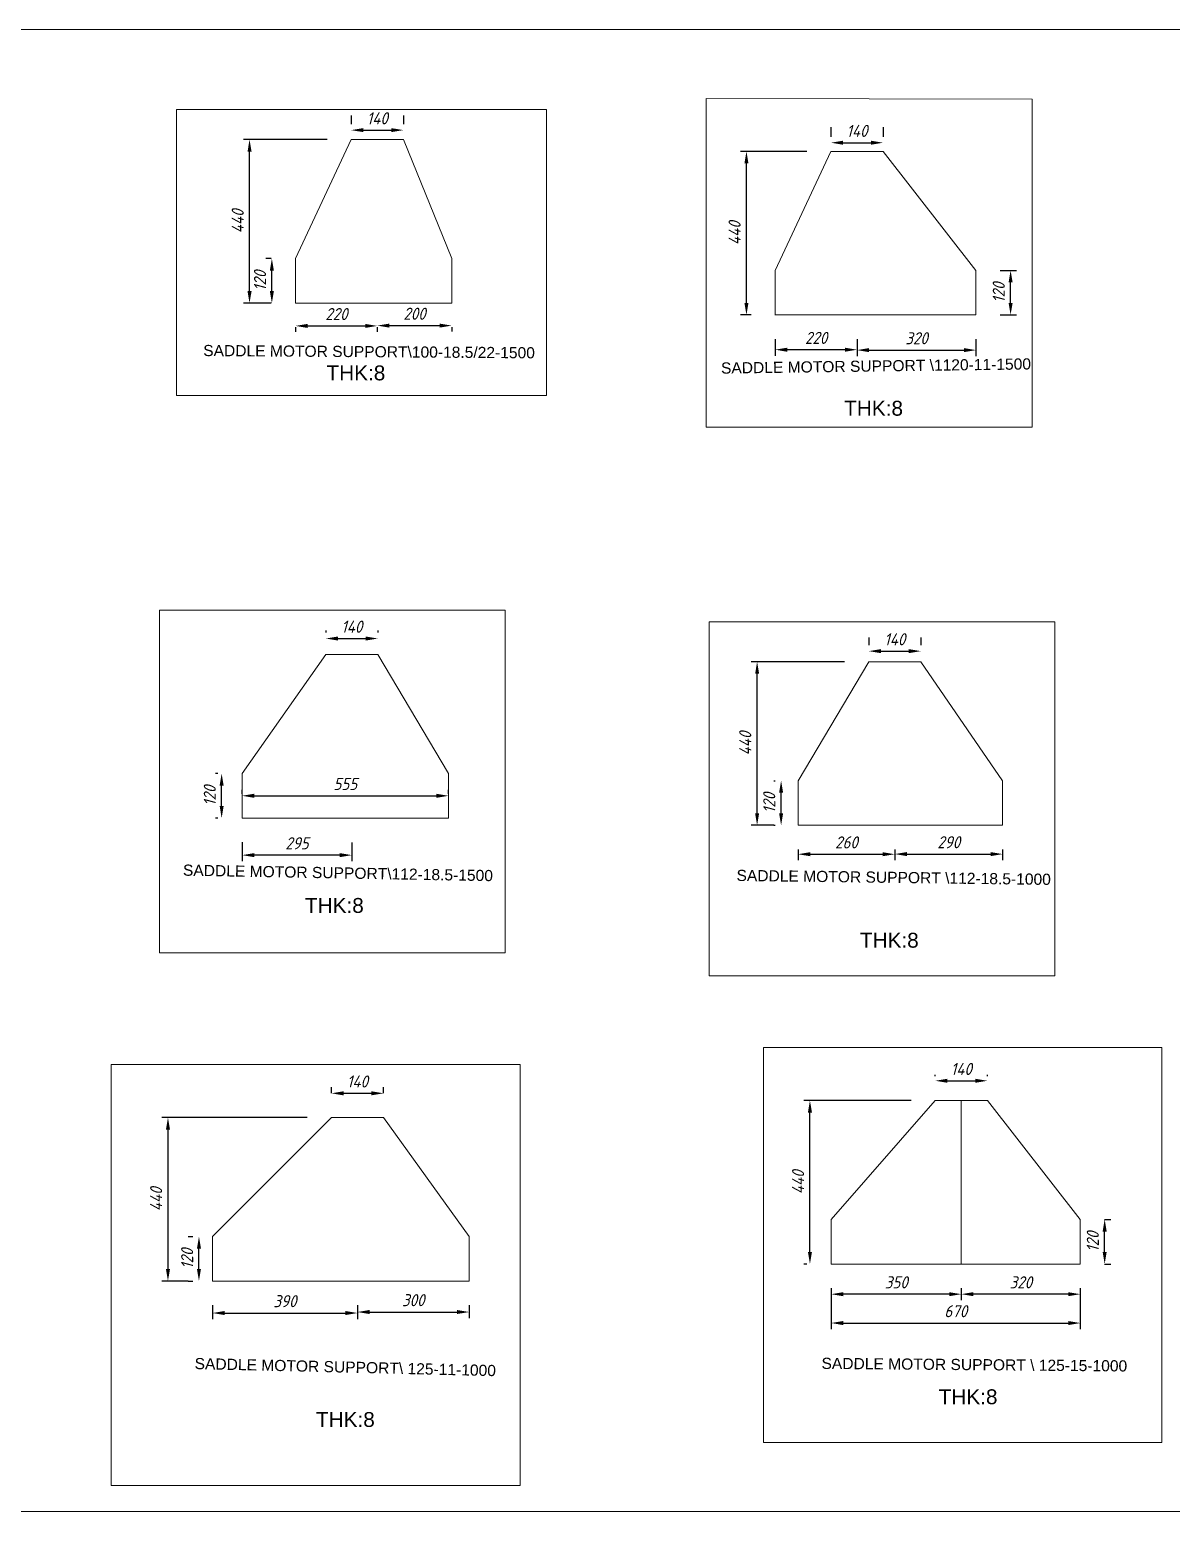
# Model space of a CAD drawing. Header units: millimetres. Extents: x -190679 to -115036, y 116840 to 137731.
# Drawn here: x -141241 to -138171, y 133157 to 137143 of the extents above; entities that cross this region are included whole.
import ezdxf

# ---------------------------------------------------------------- set-up
doc = ezdxf.new("R2010")
doc.units = ezdxf.units.MM
doc.styles.add('GENISO', font='geniso.shx', dxfattribs={"oblique": 15})
doc.styles.get("Standard").update_dxf_attribs({"font": 'arial.ttf'})
doc.dimstyles.new('Scale', dxfattribs={"dimscale": 13, "dimtxt": 2.5, "dimasz": 2.5, "dimexe": 1.25, "dimexo": 5, "dimgap": 1.2, "dimtad": 1, "dimdec": 0, "dimtxsty": 'GENISO', "dimcen": 2.5, "dimclrd": 1, "dimclre": 1, "dimclrt": 7, "dimadec": 0, "dimazin": 0, "dimtfac": 1, "dimtdec": 0, "dimtmove": 0, "dimatfit": 3, "dimfxl": 1, "dimlwd": -1, "dimlwe": -1, "dimarcsym": 0})

# ---------------------------------------------------------------- blocks, each defined once
blk = doc.blocks.new('*D7')
at = {"color": 1, "transparency": 16777216}
for p, q in [((-140526.4, 136341.9), (-140526.4, 136329.4)), ((-140493.9, 136345.6), (-140338.9, 136345.6)), ((-140306.4, 136341.9), (-140306.4, 136329.4))]:
    blk.add_line(p, q, dxfattribs=at)
at = {"color": 1, "linetype": 'ByBlock', "transparency": 16777216}
for points in [[(-140493.9, 136351), (-140493.9, 136340.2), (-140526.4, 136345.6)], [(-140338.9, 136351), (-140338.9, 136340.2), (-140306.4, 136345.6)]]:
    blk.add_solid(points, dxfattribs=at)
at = {"layer": 'Defpoints', "color": 0, "linetype": 'ByBlock', "transparency": 16777216}
for p in [(-140526.4, 136406.9), (-140306.4, 136406.9), (-140306.4, 136345.6)]:
    blk.add_point(p, dxfattribs=at)
at = {"color": 7, "linetype": 'ByBlock', "lineweight": 0, "transparency": 16777216, "insert": (-140416.4, 136377.5), "char_height": 32.5, "attachment_point": 5, "style": 'GENISO'}
blk.add_mtext('220', dxfattribs=at)
blk = doc.blocks.new('*D8')
at = {"color": 1, "transparency": 16777216}
for p, q in [((-140306.4, 136341.9), (-140306.4, 136330.3)), ((-140273.9, 136346.5), (-140138.9, 136346.5)), ((-140106.4, 136341.9), (-140106.4, 136330.3))]:
    blk.add_line(p, q, dxfattribs=at)
at = {"color": 1, "linetype": 'ByBlock', "transparency": 16777216}
for points in [[(-140273.9, 136351.9), (-140273.9, 136341.1), (-140306.4, 136346.5)], [(-140138.9, 136351.9), (-140138.9, 136341.1), (-140106.4, 136346.5)]]:
    blk.add_solid(points, dxfattribs=at)
at = {"layer": 'Defpoints', "color": 0, "linetype": 'ByBlock', "transparency": 16777216}
for p in [(-140306.4, 136406.9), (-140106.4, 136406.9), (-140106.4, 136346.5)]:
    blk.add_point(p, dxfattribs=at)
at = {"color": 7, "linetype": 'ByBlock', "lineweight": 0, "transparency": 16777216, "insert": (-140206.4, 136378.4), "char_height": 32.5, "attachment_point": 5, "style": 'GENISO'}
blk.add_mtext('200', dxfattribs=at)
blk = doc.blocks.new('*D9')
at = {"color": 1, "transparency": 16777216}
for p, q in [((-140591.4, 136526.9), (-140606.2, 136526.9)), ((-140590, 136439.4), (-140590, 136494.4)), ((-140591.4, 136406.9), (-140606.2, 136406.9))]:
    blk.add_line(p, q, dxfattribs=at)
at = {"color": 1, "linetype": 'ByBlock', "transparency": 16777216}
for points in [[(-140595.4, 136494.4), (-140584.5, 136494.4), (-140590, 136526.9)], [(-140595.4, 136439.4), (-140584.5, 136439.4), (-140590, 136406.9)]]:
    blk.add_solid(points, dxfattribs=at)
at = {"layer": 'Defpoints', "color": 0, "linetype": 'ByBlock', "transparency": 16777216}
for p in [(-140590, 136526.9), (-140526.4, 136526.9), (-140526.4, 136406.9)]:
    blk.add_point(p, dxfattribs=at)
at = {"color": 7, "linetype": 'ByBlock', "lineweight": 0, "transparency": 16777216, "insert": (-140621.8, 136466.9), "char_height": 32.5, "attachment_point": 5, "rotation": 90, "style": 'GENISO'}
blk.add_mtext('120', dxfattribs=at)
blk = doc.blocks.new('*D10')
at = {"color": 1, "transparency": 16777216}
for p, q in [((-140441.4, 136846.9), (-140666.2, 136846.9)), ((-140650, 136439.4), (-140650, 136814.4)), ((-140592.1, 136406.9), (-140666.2, 136406.9))]:
    blk.add_line(p, q, dxfattribs=at)
at = {"color": 1, "linetype": 'ByBlock', "transparency": 16777216}
for points in [[(-140655.4, 136814.4), (-140644.5, 136814.4), (-140650, 136846.9)], [(-140655.4, 136439.4), (-140644.5, 136439.4), (-140650, 136406.9)]]:
    blk.add_solid(points, dxfattribs=at)
at = {"layer": 'Defpoints', "color": 0, "linetype": 'ByBlock', "transparency": 16777216}
for p in [(-140650, 136846.9), (-140376.4, 136846.9), (-140527.1, 136406.9)]:
    blk.add_point(p, dxfattribs=at)
at = {"color": 7, "linetype": 'ByBlock', "lineweight": 0, "transparency": 16777216, "insert": (-140681.8, 136626.9), "char_height": 32.5, "attachment_point": 5, "rotation": 90, "style": 'GENISO'}
blk.add_mtext('440', dxfattribs=at)
blk = doc.blocks.new('*D11')
at = {"color": 1, "transparency": 16777216}
for p, q in [((-140376.4, 136911.9), (-140376.4, 136888.5)), ((-140236.4, 136911.9), (-140236.4, 136888.5)), ((-140343.9, 136872.3), (-140268.9, 136872.3))]:
    blk.add_line(p, q, dxfattribs=at)
at = {"color": 1, "linetype": 'ByBlock', "transparency": 16777216}
for points in [[(-140343.9, 136877.7), (-140343.9, 136866.9), (-140376.4, 136872.3)], [(-140268.9, 136877.7), (-140268.9, 136866.9), (-140236.4, 136872.3)]]:
    blk.add_solid(points, dxfattribs=at)
at = {"layer": 'Defpoints', "color": 0, "linetype": 'ByBlock', "transparency": 16777216}
for p in [(-140376.4, 136846.9), (-140236.4, 136872.3), (-140236.4, 136846.9)]:
    blk.add_point(p, dxfattribs=at)
at = {"color": 7, "linetype": 'ByBlock', "lineweight": 0, "transparency": 16777216, "insert": (-140306.4, 136904.1), "char_height": 32.5, "attachment_point": 5, "style": 'GENISO'}
blk.add_mtext('140', dxfattribs=at)
blk = doc.blocks.new('*D12')
at = {"color": 1, "transparency": 16777216}
for p, q in [((-139236.4, 136310.1), (-139236.4, 136265.3)), ((-139016.4, 136310.1), (-139016.4, 136265.3)), ((-139048.9, 136281.6), (-139203.9, 136281.6))]:
    blk.add_line(p, q, dxfattribs=at)
at = {"color": 1, "linetype": 'ByBlock', "transparency": 16777216}
for points in [[(-139203.9, 136287), (-139203.9, 136276.1), (-139236.4, 136281.6)], [(-139048.9, 136287), (-139048.9, 136276.1), (-139016.4, 136281.6)]]:
    blk.add_solid(points, dxfattribs=at)
at = {"layer": 'Defpoints', "color": 0, "linetype": 'ByBlock', "transparency": 16777216}
for p in [(-139236.4, 136375.1), (-139016.4, 136375.1), (-139236.4, 136281.6)]:
    blk.add_point(p, dxfattribs=at)
at = {"color": 7, "linetype": 'ByBlock', "lineweight": 0, "transparency": 16777216, "insert": (-139126.4, 136313.4), "char_height": 32.5, "attachment_point": 5, "style": 'GENISO'}
blk.add_mtext('220', dxfattribs=at)
blk = doc.blocks.new('*D13')
at = {"color": 1, "transparency": 16777216}
for p, q in [((-139016.4, 136309.5), (-139016.4, 136264.3)), ((-138696.4, 136310.1), (-138696.4, 136264.3)), ((-138983.9, 136280.5), (-138728.9, 136280.5))]:
    blk.add_line(p, q, dxfattribs=at)
at = {"color": 1, "linetype": 'ByBlock', "transparency": 16777216}
for points in [[(-138983.9, 136285.9), (-138983.9, 136275.1), (-139016.4, 136280.5)], [(-138728.9, 136285.9), (-138728.9, 136275.1), (-138696.4, 136280.5)]]:
    blk.add_solid(points, dxfattribs=at)
at = {"layer": 'Defpoints', "color": 0, "linetype": 'ByBlock', "transparency": 16777216}
for p in [(-139016.4, 136374.5), (-138696.4, 136375.1), (-138696.4, 136280.5)]:
    blk.add_point(p, dxfattribs=at)
at = {"color": 7, "linetype": 'ByBlock', "lineweight": 0, "transparency": 16777216, "insert": (-138856.4, 136312.4), "char_height": 32.5, "attachment_point": 5, "style": 'GENISO'}
blk.add_mtext('320', dxfattribs=at)
blk = doc.blocks.new('*D14')
at = {"color": 1, "transparency": 16777216}
for p, q in [((-138631.4, 136495.1), (-138587.1, 136495.1)), ((-138603.4, 136407.6), (-138603.4, 136462.6)), ((-138631.4, 136375.1), (-138587.1, 136375.1))]:
    blk.add_line(p, q, dxfattribs=at)
at = {"color": 1, "linetype": 'ByBlock', "transparency": 16777216}
for points in [[(-138608.8, 136462.6), (-138597.9, 136462.6), (-138603.4, 136495.1)], [(-138608.8, 136407.6), (-138597.9, 136407.6), (-138603.4, 136375.1)]]:
    blk.add_solid(points, dxfattribs=at)
at = {"layer": 'Defpoints', "color": 0, "linetype": 'ByBlock', "transparency": 16777216}
for p in [(-138696.4, 136495.1), (-138603.4, 136495.1), (-138696.4, 136375.1)]:
    blk.add_point(p, dxfattribs=at)
at = {"color": 7, "linetype": 'ByBlock', "lineweight": 0, "transparency": 16777216, "insert": (-138635.2, 136435.1), "char_height": 32.5, "attachment_point": 5, "rotation": 90, "style": 'GENISO'}
blk.add_mtext('120', dxfattribs=at)
blk = doc.blocks.new('*D15')
at = {"color": 1, "transparency": 16777216}
for p, q in [((-139174.8, 134937.2), (-139174.8, 134908.2)), ((-138914.8, 134937.2), (-138914.8, 134908.2)), ((-139142.3, 134924.4), (-138947.3, 134924.4))]:
    blk.add_line(p, q, dxfattribs=at)
at = {"color": 1, "linetype": 'ByBlock', "transparency": 16777216}
for points in [[(-139142.3, 134929.8), (-139142.3, 134919), (-139174.8, 134924.4)], [(-138947.3, 134929.8), (-138947.3, 134919), (-138914.8, 134924.4)]]:
    blk.add_solid(points, dxfattribs=at)
at = {"layer": 'Defpoints', "color": 0, "linetype": 'ByBlock', "transparency": 16777216}
for p in [(-139174.8, 135002.2), (-138914.8, 135002.2), (-138914.8, 134924.4)]:
    blk.add_point(p, dxfattribs=at)
at = {"color": 7, "linetype": 'ByBlock', "lineweight": 0, "transparency": 16777216, "insert": (-139044.8, 134956.3), "char_height": 32.5, "attachment_point": 5, "style": 'GENISO'}
blk.add_mtext('260', dxfattribs=at)
blk = doc.blocks.new('*D16')
at = {"color": 1, "transparency": 16777216}
for p, q in [((-138914.8, 134936.5), (-138914.8, 134908.5)), ((-138624.8, 134937.2), (-138624.8, 134908.5)), ((-138882.3, 134924.7), (-138657.3, 134924.7))]:
    blk.add_line(p, q, dxfattribs=at)
at = {"color": 1, "linetype": 'ByBlock', "transparency": 16777216}
for points in [[(-138882.3, 134930.1), (-138882.3, 134919.3), (-138914.8, 134924.7)], [(-138657.3, 134930.1), (-138657.3, 134919.3), (-138624.8, 134924.7)]]:
    blk.add_solid(points, dxfattribs=at)
at = {"layer": 'Defpoints', "color": 0, "linetype": 'ByBlock', "transparency": 16777216}
for p in [(-138914.8, 135001.5), (-138624.8, 135002.2), (-138624.8, 134924.7)]:
    blk.add_point(p, dxfattribs=at)
at = {"color": 7, "linetype": 'ByBlock', "lineweight": 0, "transparency": 16777216, "insert": (-138769.8, 134956.6), "char_height": 32.5, "attachment_point": 5, "style": 'GENISO'}
blk.add_mtext('290', dxfattribs=at)
blk = doc.blocks.new('*D17')
at = {"color": 1, "transparency": 16777216}
for p, q in [((-139239.8, 135122.2), (-139236.8, 135122.2)), ((-139220.5, 135034.7), (-139220.5, 135089.7)), ((-139239.8, 135002.2), (-139236.8, 135002.2))]:
    blk.add_line(p, q, dxfattribs=at)
at = {"color": 1, "linetype": 'ByBlock', "transparency": 16777216}
for points in [[(-139225.9, 135089.7), (-139215.1, 135089.7), (-139220.5, 135122.2)], [(-139225.9, 135034.7), (-139215.1, 135034.7), (-139220.5, 135002.2)]]:
    blk.add_solid(points, dxfattribs=at)
at = {"layer": 'Defpoints', "color": 0, "linetype": 'ByBlock', "transparency": 16777216}
for p in [(-139220.5, 135122.2), (-139174.8, 135122.2), (-139174.8, 135002.2)]:
    blk.add_point(p, dxfattribs=at)
at = {"color": 7, "linetype": 'ByBlock', "lineweight": 0, "transparency": 16777216, "insert": (-139252.4, 135062.2), "char_height": 32.5, "attachment_point": 5, "rotation": 90, "style": 'GENISO'}
blk.add_mtext('120', dxfattribs=at)
blk = doc.blocks.new('*D18')
at = {"color": 1, "transparency": 16777216}
for p, q in [((-138984.8, 135507.2), (-138984.8, 135487)), ((-138844.8, 135507.2), (-138844.8, 135487)), ((-138952.3, 135470.7), (-138877.3, 135470.7))]:
    blk.add_line(p, q, dxfattribs=at)
at = {"color": 1, "linetype": 'ByBlock', "transparency": 16777216}
for points in [[(-138952.3, 135476.1), (-138952.3, 135465.3), (-138984.8, 135470.7)], [(-138877.3, 135476.1), (-138877.3, 135465.3), (-138844.8, 135470.7)]]:
    blk.add_solid(points, dxfattribs=at)
at = {"layer": 'Defpoints', "color": 0, "linetype": 'ByBlock', "transparency": 16777216}
for p in [(-138844.8, 135470.7), (-138984.8, 135442.2), (-138844.8, 135442.2)]:
    blk.add_point(p, dxfattribs=at)
at = {"color": 7, "linetype": 'ByBlock', "lineweight": 0, "transparency": 16777216, "insert": (-138914.8, 135502.6), "char_height": 32.5, "attachment_point": 5, "style": 'GENISO'}
blk.add_mtext('140', dxfattribs=at)
blk = doc.blocks.new('*D19')
at = {"color": 1, "transparency": 16777216}
for p, q in [((-140445, 135526.6), (-140445, 135520.9)), ((-140412.5, 135504.6), (-140337.5, 135504.6)), ((-140305, 135526.6), (-140305, 135520.9))]:
    blk.add_line(p, q, dxfattribs=at)
at = {"color": 1, "linetype": 'ByBlock', "transparency": 16777216}
for points in [[(-140412.5, 135510), (-140412.5, 135499.2), (-140445, 135504.6)], [(-140337.5, 135510), (-140337.5, 135499.2), (-140305, 135504.6)]]:
    blk.add_solid(points, dxfattribs=at)
at = {"layer": 'Defpoints', "color": 0, "linetype": 'ByBlock', "transparency": 16777216}
for p in [(-140305, 135504.6), (-140445, 135461.6), (-140305, 135461.6)]:
    blk.add_point(p, dxfattribs=at)
at = {"color": 7, "linetype": 'ByBlock', "lineweight": 0, "transparency": 16777216, "insert": (-140375, 135536.5), "char_height": 32.5, "attachment_point": 5, "style": 'GENISO'}
blk.add_mtext('140', dxfattribs=at)
blk = doc.blocks.new('*D20')
at = {"color": 1, "transparency": 16777216}
for p, q in [((-140670, 135086.6), (-140670, 135097.8)), ((-140115, 135086.6), (-140115, 135097.8)), ((-140637.5, 135081.6), (-140147.5, 135081.6))]:
    blk.add_line(p, q, dxfattribs=at)
at = {"color": 1, "linetype": 'ByBlock', "transparency": 16777216}
for points in [[(-140637.5, 135087), (-140637.5, 135076.1), (-140670, 135081.6)], [(-140147.5, 135087), (-140147.5, 135076.1), (-140115, 135081.6)]]:
    blk.add_solid(points, dxfattribs=at)
at = {"layer": 'Defpoints', "color": 0, "linetype": 'ByBlock', "transparency": 16777216}
for p in [(-140115, 135081.6), (-140670, 135021.6), (-140115, 135021.6)]:
    blk.add_point(p, dxfattribs=at)
at = {"color": 7, "linetype": 'ByBlock', "lineweight": 0, "transparency": 16777216, "insert": (-140392.5, 135113.4), "char_height": 32.5, "attachment_point": 5, "style": 'GENISO'}
blk.add_mtext('555', dxfattribs=at)
blk = doc.blocks.new('*D21')
at = {"color": 1, "transparency": 16777216}
for p, q in [((-140670, 134956.6), (-140670, 134905.7)), ((-140375, 134955.9), (-140375, 134905.7)), ((-140407.5, 134921.9), (-140637.5, 134921.9))]:
    blk.add_line(p, q, dxfattribs=at)
at = {"color": 1, "linetype": 'ByBlock', "transparency": 16777216}
for points in [[(-140637.5, 134927.3), (-140637.5, 134916.5), (-140670, 134921.9)], [(-140407.5, 134927.3), (-140407.5, 134916.5), (-140375, 134921.9)]]:
    blk.add_solid(points, dxfattribs=at)
at = {"layer": 'Defpoints', "color": 0, "linetype": 'ByBlock', "transparency": 16777216}
for p in [(-140670, 135021.6), (-140375, 135020.9), (-140670, 134921.9)]:
    blk.add_point(p, dxfattribs=at)
at = {"color": 7, "linetype": 'ByBlock', "lineweight": 0, "transparency": 16777216, "insert": (-140522.5, 134953.8), "char_height": 32.5, "attachment_point": 5, "style": 'GENISO'}
blk.add_mtext('295', dxfattribs=at)
blk = doc.blocks.new('*D22')
at = {"color": 1, "transparency": 16777216}
for p, q in [((-140735, 135141.6), (-140741.3, 135141.6)), ((-140725, 135054.1), (-140725, 135109.1)), ((-140735, 135021.6), (-140741.3, 135021.6))]:
    blk.add_line(p, q, dxfattribs=at)
at = {"color": 1, "linetype": 'ByBlock', "transparency": 16777216}
for points in [[(-140730.4, 135109.1), (-140719.6, 135109.1), (-140725, 135141.6)], [(-140730.4, 135054.1), (-140719.6, 135054.1), (-140725, 135021.6)]]:
    blk.add_solid(points, dxfattribs=at)
at = {"layer": 'Defpoints', "color": 0, "linetype": 'ByBlock', "transparency": 16777216}
for p in [(-140725, 135141.6), (-140670, 135141.6), (-140670, 135021.6)]:
    blk.add_point(p, dxfattribs=at)
at = {"color": 7, "linetype": 'ByBlock', "lineweight": 0, "transparency": 16777216, "insert": (-140756.9, 135081.6), "char_height": 32.5, "attachment_point": 5, "rotation": 90, "style": 'GENISO'}
blk.add_mtext('120', dxfattribs=at)
blk = doc.blocks.new('*D27')
at = {"color": 1, "transparency": 16777216}
for p, q in [((-140749.8, 133711.2), (-140749.8, 133673.9)), ((-140359.8, 133711.2), (-140359.8, 133673.9)), ((-140717.3, 133690.1), (-140392.3, 133690.1))]:
    blk.add_line(p, q, dxfattribs=at)
at = {"color": 1, "linetype": 'ByBlock', "transparency": 16777216}
for points in [[(-140717.3, 133695.5), (-140717.3, 133684.7), (-140749.8, 133690.1)], [(-140392.3, 133695.5), (-140392.3, 133684.7), (-140359.8, 133690.1)]]:
    blk.add_solid(points, dxfattribs=at)
at = {"layer": 'Defpoints', "color": 0, "linetype": 'ByBlock', "transparency": 16777216}
for p in [(-140749.8, 133776.2), (-140359.8, 133776.2), (-140359.8, 133690.1)]:
    blk.add_point(p, dxfattribs=at)
at = {"color": 7, "linetype": 'ByBlock', "lineweight": 0, "transparency": 16777216, "insert": (-140554.8, 133722), "char_height": 32.5, "attachment_point": 5, "style": 'GENISO'}
blk.add_mtext('390', dxfattribs=at)
blk = doc.blocks.new('*D28')
at = {"color": 1, "transparency": 16777216}
for p, q in [((-140359.8, 133710.5), (-140359.8, 133676.6)), ((-140059.8, 133711.2), (-140059.8, 133676.6)), ((-140327.3, 133692.8), (-140092.3, 133692.8))]:
    blk.add_line(p, q, dxfattribs=at)
at = {"color": 1, "linetype": 'ByBlock', "transparency": 16777216}
for points in [[(-140327.3, 133698.3), (-140327.3, 133687.4), (-140359.8, 133692.8)], [(-140092.3, 133698.3), (-140092.3, 133687.4), (-140059.8, 133692.8)]]:
    blk.add_solid(points, dxfattribs=at)
at = {"layer": 'Defpoints', "color": 0, "linetype": 'ByBlock', "transparency": 16777216}
for p in [(-140359.8, 133775.5), (-140059.8, 133776.2), (-140059.8, 133692.8)]:
    blk.add_point(p, dxfattribs=at)
at = {"color": 7, "linetype": 'ByBlock', "lineweight": 0, "transparency": 16777216, "insert": (-140209.8, 133724.7), "char_height": 32.5, "attachment_point": 5, "style": 'GENISO'}
blk.add_mtext('300', dxfattribs=at)
blk = doc.blocks.new('*D29')
at = {"color": 1, "transparency": 16777216}
for p, q in [((-140814.8, 133896.2), (-140802.2, 133896.2)), ((-140786, 133808.7), (-140786, 133863.7)), ((-140814.8, 133776.2), (-140802.2, 133776.2))]:
    blk.add_line(p, q, dxfattribs=at)
at = {"color": 1, "linetype": 'ByBlock', "transparency": 16777216}
for points in [[(-140791.4, 133863.7), (-140780.6, 133863.7), (-140786, 133896.2)], [(-140791.4, 133808.7), (-140780.6, 133808.7), (-140786, 133776.2)]]:
    blk.add_solid(points, dxfattribs=at)
at = {"layer": 'Defpoints', "color": 0, "linetype": 'ByBlock', "transparency": 16777216}
for p in [(-140786, 133896.2), (-140749.8, 133896.2), (-140749.8, 133776.2)]:
    blk.add_point(p, dxfattribs=at)
at = {"color": 7, "linetype": 'ByBlock', "lineweight": 0, "transparency": 16777216, "insert": (-140817.8, 133836.2), "char_height": 32.5, "attachment_point": 5, "rotation": 90, "style": 'GENISO'}
blk.add_mtext('120', dxfattribs=at)
blk = doc.blocks.new('*D30')
at = {"color": 1, "transparency": 16777216}
for p, q in [((-140429.8, 134281.2), (-140429.8, 134297.4)), ((-140289.8, 134281.2), (-140289.8, 134297.4)), ((-140397.3, 134281.2), (-140322.3, 134281.2))]:
    blk.add_line(p, q, dxfattribs=at)
at = {"color": 1, "linetype": 'ByBlock', "transparency": 16777216}
for points in [[(-140397.3, 134286.6), (-140397.3, 134275.7), (-140429.8, 134281.2)], [(-140322.3, 134286.6), (-140322.3, 134275.7), (-140289.8, 134281.2)]]:
    blk.add_solid(points, dxfattribs=at)
at = {"layer": 'Defpoints', "color": 0, "linetype": 'ByBlock', "transparency": 16777216}
for p in [(-140289.8, 134281.2), (-140429.8, 134216.2), (-140289.8, 134216.2)]:
    blk.add_point(p, dxfattribs=at)
at = {"color": 7, "linetype": 'ByBlock', "lineweight": 0, "transparency": 16777216, "insert": (-140359.8, 134313), "char_height": 32.5, "attachment_point": 5, "style": 'GENISO'}
blk.add_mtext('140', dxfattribs=at)
blk = doc.blocks.new('*D67')
at = {"color": 1, "transparency": 16777216}
for p, q in [((-139086.4, 136880.1), (-139086.4, 136854.7)), ((-138946.4, 136880.1), (-138946.4, 136854.7)), ((-139053.9, 136838.4), (-138978.9, 136838.4))]:
    blk.add_line(p, q, dxfattribs=at)
at = {"color": 1, "linetype": 'ByBlock', "transparency": 16777216}
for points in [[(-139053.9, 136843.8), (-139053.9, 136833), (-139086.4, 136838.4)], [(-138978.9, 136843.8), (-138978.9, 136833), (-138946.4, 136838.4)]]:
    blk.add_solid(points, dxfattribs=at)
at = {"layer": 'Defpoints', "color": 0, "linetype": 'ByBlock', "transparency": 16777216}
for p in [(-139086.4, 136815.1), (-138946.4, 136838.4), (-138946.4, 136815.1)]:
    blk.add_point(p, dxfattribs=at)
at = {"color": 7, "linetype": 'ByBlock', "lineweight": 0, "transparency": 16777216, "insert": (-139016.4, 136870.3), "char_height": 32.5, "attachment_point": 5, "style": 'GENISO'}
blk.add_mtext('140', dxfattribs=at)
blk = doc.blocks.new('*D70')
at = {"color": 1, "transparency": 16777216}
for p, q in [((-139151.4, 136815.1), (-139329.9, 136815.1)), ((-139313.7, 136407.6), (-139313.7, 136782.6)), ((-139301.4, 136375.1), (-139329.9, 136375.1))]:
    blk.add_line(p, q, dxfattribs=at)
at = {"color": 1, "linetype": 'ByBlock', "transparency": 16777216}
for points in [[(-139319.1, 136782.6), (-139308.3, 136782.6), (-139313.7, 136815.1)], [(-139319.1, 136407.6), (-139308.3, 136407.6), (-139313.7, 136375.1)]]:
    blk.add_solid(points, dxfattribs=at)
at = {"layer": 'Defpoints', "color": 0, "linetype": 'ByBlock', "transparency": 16777216}
for p in [(-139313.7, 136815.1), (-139086.4, 136815.1), (-139236.4, 136375.1)]:
    blk.add_point(p, dxfattribs=at)
at = {"color": 7, "linetype": 'ByBlock', "lineweight": 0, "transparency": 16777216, "insert": (-139345.5, 136595.1), "char_height": 32.5, "attachment_point": 5, "rotation": 90, "style": 'GENISO'}
blk.add_mtext('440', dxfattribs=at)
blk = doc.blocks.new('*D73')
at = {"color": 1, "transparency": 16777216}
for p, q in [((-140494.8, 134216.2), (-140885.6, 134216.2)), ((-140869.4, 134183.7), (-140869.4, 133808.7)), ((-140814.8, 133776.2), (-140885.6, 133776.2))]:
    blk.add_line(p, q, dxfattribs=at)
at = {"color": 1, "linetype": 'ByBlock', "transparency": 16777216}
for points in [[(-140874.8, 134183.7), (-140863.9, 134183.7), (-140869.4, 134216.2)], [(-140874.8, 133808.7), (-140863.9, 133808.7), (-140869.4, 133776.2)]]:
    blk.add_solid(points, dxfattribs=at)
at = {"layer": 'Defpoints', "color": 0, "linetype": 'ByBlock', "transparency": 16777216}
for p in [(-140429.8, 134216.2), (-140869.4, 133776.2), (-140749.8, 133776.2)]:
    blk.add_point(p, dxfattribs=at)
at = {"color": 7, "linetype": 'ByBlock', "lineweight": 0, "transparency": 16777216, "insert": (-140901.2, 133996.2), "char_height": 32.5, "attachment_point": 5, "rotation": 90, "style": 'GENISO'}
blk.add_mtext('440', dxfattribs=at)
blk = doc.blocks.new('*D75')
at = {"color": 1, "transparency": 16777216}
for p, q in [((-139049.8, 135442.2), (-139301.3, 135442.2)), ((-139285, 135034.7), (-139285, 135409.7)), ((-139239.8, 135002.2), (-139301.3, 135002.2))]:
    blk.add_line(p, q, dxfattribs=at)
at = {"color": 1, "linetype": 'ByBlock', "transparency": 16777216}
for points in [[(-139290.4, 135409.7), (-139279.6, 135409.7), (-139285, 135442.2)], [(-139290.4, 135034.7), (-139279.6, 135034.7), (-139285, 135002.2)]]:
    blk.add_solid(points, dxfattribs=at)
at = {"layer": 'Defpoints', "color": 0, "linetype": 'ByBlock', "transparency": 16777216}
for p in [(-139285, 135442.2), (-138984.8, 135442.2), (-139174.8, 135002.2)]:
    blk.add_point(p, dxfattribs=at)
at = {"color": 7, "linetype": 'ByBlock', "lineweight": 0, "transparency": 16777216, "insert": (-139316.9, 135222.2), "char_height": 32.5, "attachment_point": 5, "rotation": 90, "style": 'GENISO'}
blk.add_mtext('440', dxfattribs=at)
blk = doc.blocks.new('*D76')
at = {"color": 1, "transparency": 16777216}
for p, q in [((-138805.9, 134326.9), (-138805.9, 134331.1)), ((-138773.4, 134314.9), (-138698.4, 134314.9)), ((-138665.9, 134326.9), (-138665.9, 134331.1))]:
    blk.add_line(p, q, dxfattribs=at)
at = {"color": 1, "linetype": 'ByBlock', "transparency": 16777216}
for points in [[(-138773.4, 134320.3), (-138773.4, 134309.5), (-138805.9, 134314.9)], [(-138698.4, 134320.3), (-138698.4, 134309.5), (-138665.9, 134314.9)]]:
    blk.add_solid(points, dxfattribs=at)
at = {"layer": 'Defpoints', "color": 0, "linetype": 'ByBlock', "transparency": 16777216}
for p in [(-138665.9, 134314.9), (-138805.9, 134261.9), (-138665.9, 134261.9)]:
    blk.add_point(p, dxfattribs=at)
at = {"color": 7, "linetype": 'ByBlock', "lineweight": 0, "transparency": 16777216, "insert": (-138735.9, 134346.7), "char_height": 32.5, "attachment_point": 5, "style": 'GENISO'}
blk.add_mtext('140', dxfattribs=at)
blk = doc.blocks.new('*D77')
at = {"color": 1, "transparency": 16777216}
for p, q in [((-139085.9, 133756.9), (-139085.9, 133646.9)), ((-138415.9, 133756.9), (-138415.9, 133646.9)), ((-139053.4, 133663.2), (-138448.4, 133663.2))]:
    blk.add_line(p, q, dxfattribs=at)
at = {"color": 1, "linetype": 'ByBlock', "transparency": 16777216}
for points in [[(-139053.4, 133668.6), (-139053.4, 133657.7), (-139085.9, 133663.2)], [(-138448.4, 133668.6), (-138448.4, 133657.7), (-138415.9, 133663.2)]]:
    blk.add_solid(points, dxfattribs=at)
at = {"layer": 'Defpoints', "color": 0, "linetype": 'ByBlock', "transparency": 16777216}
for p in [(-139085.9, 133821.9), (-138415.9, 133821.9), (-138415.9, 133663.2)]:
    blk.add_point(p, dxfattribs=at)
at = {"color": 7, "linetype": 'ByBlock', "lineweight": 0, "transparency": 16777216, "insert": (-138750.9, 133695), "char_height": 32.5, "attachment_point": 5, "style": 'GENISO'}
blk.add_mtext('670', dxfattribs=at)
blk = doc.blocks.new('*D78')
at = {"color": 1, "transparency": 16777216}
for p, q in [((-138350.9, 133941.9), (-138334.2, 133941.9)), ((-138350.4, 133854.4), (-138350.4, 133909.4)), ((-138350.9, 133821.9), (-138334.2, 133821.9))]:
    blk.add_line(p, q, dxfattribs=at)
at = {"color": 1, "linetype": 'ByBlock', "transparency": 16777216}
for points in [[(-138355.8, 133909.4), (-138345, 133909.4), (-138350.4, 133941.9)], [(-138355.8, 133854.4), (-138345, 133854.4), (-138350.4, 133821.9)]]:
    blk.add_solid(points, dxfattribs=at)
at = {"layer": 'Defpoints', "color": 0, "linetype": 'ByBlock', "transparency": 16777216}
for p in [(-138415.9, 133941.9), (-138350.4, 133941.9), (-138415.9, 133821.9)]:
    blk.add_point(p, dxfattribs=at)
at = {"color": 7, "linetype": 'ByBlock', "lineweight": 0, "transparency": 16777216, "insert": (-138382.3, 133881.9), "char_height": 32.5, "attachment_point": 5, "rotation": 90, "style": 'GENISO'}
blk.add_mtext('120', dxfattribs=at)
blk = doc.blocks.new('*D79')
at = {"color": 1, "transparency": 16777216}
for p, q in [((-138870.9, 134261.9), (-139159.2, 134261.9)), ((-139143, 133854.4), (-139143, 134229.4)), ((-139150.9, 133821.9), (-139159.2, 133821.9))]:
    blk.add_line(p, q, dxfattribs=at)
at = {"color": 1, "linetype": 'ByBlock', "transparency": 16777216}
for points in [[(-139148.4, 134229.4), (-139137.5, 134229.4), (-139143, 134261.9)], [(-139148.4, 133854.4), (-139137.5, 133854.4), (-139143, 133821.9)]]:
    blk.add_solid(points, dxfattribs=at)
at = {"layer": 'Defpoints', "color": 0, "linetype": 'ByBlock', "transparency": 16777216}
for p in [(-139143, 134261.9), (-138805.9, 134261.9), (-139085.9, 133821.9)]:
    blk.add_point(p, dxfattribs=at)
at = {"color": 7, "linetype": 'ByBlock', "lineweight": 0, "transparency": 16777216, "insert": (-139174.8, 134041.9), "char_height": 32.5, "attachment_point": 5, "rotation": 90, "style": 'GENISO'}
blk.add_mtext('440', dxfattribs=at)
blk = doc.blocks.new('*D80')
at = {"color": 1, "transparency": 16777216}
for p, q in [((-139085.9, 133756.9), (-139085.9, 133724.6)), ((-138768.4, 133740.8), (-139053.4, 133740.8)), ((-138735.9, 133756.9), (-138735.9, 133724.6))]:
    blk.add_line(p, q, dxfattribs=at)
at = {"color": 1, "linetype": 'ByBlock', "transparency": 16777216}
for points in [[(-139053.4, 133746.2), (-139053.4, 133735.4), (-139085.9, 133740.8)], [(-138768.4, 133746.2), (-138768.4, 133735.4), (-138735.9, 133740.8)]]:
    blk.add_solid(points, dxfattribs=at)
at = {"layer": 'Defpoints', "color": 0, "linetype": 'ByBlock', "transparency": 16777216}
for p in [(-139085.9, 133821.9), (-138735.9, 133821.9), (-139085.9, 133740.8)]:
    blk.add_point(p, dxfattribs=at)
at = {"color": 7, "linetype": 'ByBlock', "lineweight": 0, "transparency": 16777216, "insert": (-138910.9, 133772.7), "char_height": 32.5, "attachment_point": 5, "style": 'GENISO'}
blk.add_mtext('350', dxfattribs=at)
blk = doc.blocks.new('*D81')
at = {"color": 1, "transparency": 16777216}
for p, q in [((-138735.9, 133751.9), (-138735.9, 133724.6)), ((-138448.4, 133740.8), (-138703.4, 133740.8)), ((-138415.9, 133751.9), (-138415.9, 133724.6))]:
    blk.add_line(p, q, dxfattribs=at)
at = {"color": 1, "linetype": 'ByBlock', "transparency": 16777216}
for points in [[(-138703.4, 133746.2), (-138703.4, 133735.4), (-138735.9, 133740.8)], [(-138448.4, 133746.2), (-138448.4, 133735.4), (-138415.9, 133740.8)]]:
    blk.add_solid(points, dxfattribs=at)
at = {"layer": 'Defpoints', "color": 0, "linetype": 'ByBlock', "transparency": 16777216}
for p in [(-138735.9, 133816.9), (-138415.9, 133816.9), (-138735.9, 133740.8)]:
    blk.add_point(p, dxfattribs=at)
at = {"color": 7, "linetype": 'ByBlock', "lineweight": 0, "transparency": 16777216, "insert": (-138575.9, 133772.7), "char_height": 32.5, "attachment_point": 5, "style": 'GENISO'}
blk.add_mtext('320', dxfattribs=at)

msp = doc.modelspace()

# ---------------------------------------------------------------- linework, layer by layer
at = {"color": 0, "linetype": 'ByBlock', "lineweight": 0}
for p, q in [((-140526.4, 136526.9), (-140376.4, 136846.9)), ((-140306.4, 136846.9), (-140376.4, 136846.9)), ((-140306.4, 136846.9), (-140236.4, 136846.9)), ((-140106.4, 136526.9), (-140236.4, 136846.9)), ((-139236.4, 136494.5), (-139086.4, 136815.1)), ((-139016.4, 136815.1), (-139086.4, 136815.1)), ((-139016.4, 136815.1), (-138946.4, 136815.1)), ((-138696.4, 136495.1), (-138946.4, 136815.1)), ((-140526.4, 136406.9), (-140526.4, 136526.9)), ((-140106.4, 136406.9), (-140106.4, 136526.9)), ((-139236.4, 136374.5), (-139236.4, 136494.5)), ((-139236.4, 136494.5), (-139236.4, 136494.5)), ((-138696.4, 136375.1), (-138696.4, 136495.1)), ((-140526.4, 136406.9), (-140106.4, 136406.9)), ((-139236.4, 136375.1), (-138696.4, 136375.1)), ((-140670, 135141.6), (-140445, 135461.6)), ((-140375, 135461.6), (-140445, 135461.6)), ((-140375, 135461.6), (-140305, 135461.6)), ((-140115, 135141.6), (-140305, 135461.6)), ((-139174.8, 135122.2), (-138984.8, 135442.2)), ((-138914.8, 135442.2), (-138984.8, 135442.2)), ((-138914.8, 135442.2), (-138844.8, 135442.2)), ((-138624.8, 135122.2), (-138844.8, 135442.2)), ((-140670, 135021.6), (-140670, 135141.6)), ((-140115, 135021.6), (-140115, 135141.6)), ((-139174.8, 135002.2), (-139174.8, 135122.2)), ((-138624.8, 135002.2), (-138624.8, 135122.2)), ((-140670, 135021.6), (-140115, 135021.6)), ((-139174.8, 135002.2), (-138624.8, 135002.2)), ((-139085.9, 133941.9), (-138805.9, 134261.9)), ((-138805.9, 134261.9), (-138665.9, 134261.9)), ((-138735.9, 134261.9), (-138735.9, 133821.9)), ((-138415.9, 133941.9), (-138665.9, 134261.9)), ((-140749.8, 133896.2), (-140429.8, 134216.2)), ((-140359.8, 134216.2), (-140429.8, 134216.2)), ((-140359.8, 134216.2), (-140289.8, 134216.2)), ((-140059.8, 133896.2), (-140289.8, 134216.2)), ((-139085.9, 133821.9), (-139085.9, 133941.9)), ((-138415.9, 133821.9), (-138415.9, 133941.9)), ((-140749.8, 133776.2), (-140749.8, 133896.2)), ((-140059.8, 133776.2), (-140059.8, 133896.2)), ((-139085.9, 133821.9), (-138415.9, 133821.9)), ((-138735.9, 133821.9), (-138735.9, 133821.9)), ((-140749.8, 133776.2), (-140059.8, 133776.2))]:
    msp.add_line(p, q, dxfattribs=at)
for points in [[(-134052.3, 137142.7), (-145362.4, 137142.7), (-145362.4, 133156.6), (-134052.3, 133156.6)], [(-140846.8, 136928.2), (-139851.4, 136928.2), (-139851.4, 136158.8), (-140846.8, 136158.8)], [(-139421.6, 136957.7), (-138545.5, 136955.5), (-138545.5, 136072.9), (-139421.6, 136072.9)], [(-140892.1, 135580.6), (-139962.5, 135580.6), (-139962.5, 134659.1), (-140892.1, 134659.1)], [(-139414.1, 135549.7), (-138484.5, 135549.7), (-138484.5, 134596.9), (-139414.1, 134596.9)], [(-139414.1, 135549.7), (-138484.5, 135549.7), (-138484.5, 134596.9), (-139414.1, 134596.9)], [(-139268.2, 134404), (-138196.4, 134404), (-138196.4, 133342.2), (-139268.2, 133342.2)], [(-141021.9, 134358.3), (-139922.1, 134358.3), (-139922.1, 133226.5), (-141021.9, 133226.5)]]:
    msp.add_lwpolyline(points, close=True, dxfattribs=at)

# ---------------------------------------------------------------- texts
for s, rotation, p in [('SADDLE MOTOR SUPPORT\\100-18.5/22-1500', 359.6016, (-140774.7, 136264.5)), ('SADDLE MOTOR SUPPORT \\1120-11-1500', 0.7802, (-139382, 136217.2)), ('SADDLE MOTOR SUPPORT\\112-18.5-1500', 358.9761, (-140829.3, 134866.7)), ('SADDLE MOTOR SUPPORT \\112-18.5-1000', 359.2706, (-139340.6, 134852.5)), ('SADDLE MOTOR SUPPORT\\ 125-11-1000', 358.6432, (-140798, 133539.4)), ('SADDLE MOTOR SUPPORT \\ 125-15-1000', 359.5142, (-139112, 133539.8))]:
    msp.add_text(s, height=30, rotation=rotation, dxfattribs=at).set_placement(p)
for p in [(-140443.2, 136199.2), (-139051, 136104.1), (-140501.1, 134766.6), (-139008.7, 134673), (-138796.9, 133444.9), (-140471.5, 133383.7)]:
    msp.add_text('THK:8', height=40, dxfattribs=at).set_placement(p)

# ---------------------------------------------------------------- dimensions: what is measured, and where the dimension line sits
for base, p1, p2, picture, middle in [((-140236.4, 136872.3), (-140376.4, 136846.9), (-140236.4, 136846.9), '*D11', (-140306.4, 136904.1)), ((-138946.4, 136838.4), (-139086.4, 136815.1), (-138946.4, 136815.1), '*D67', (-139016.4, 136870.3)), ((-140306.4, 136345.6), (-140526.4, 136406.9), (-140306.4, 136406.9), '*D7', (-140416.4, 136377.5)), ((-140106.4, 136346.5), (-140306.4, 136406.9), (-140106.4, 136406.9), '*D8', (-140206.4, 136378.4)), ((-139236.4, 136281.6), (-139016.4, 136375.1), (-139236.4, 136375.1), '*D12', (-139126.4, 136313.4)), ((-138696.4, 136280.5), (-139016.4, 136374.5), (-138696.4, 136375.1), '*D13', (-138856.4, 136312.4)), ((-140305, 135504.6), (-140445, 135461.6), (-140305, 135461.6), '*D19', (-140375, 135536.5)), ((-138844.8, 135470.7), (-138984.8, 135442.2), (-138844.8, 135442.2), '*D18', (-138914.8, 135502.6)), ((-140115, 135081.6), (-140670, 135021.6), (-140115, 135021.6), '*D20', (-140392.5, 135113.4)), ((-140670, 134921.9), (-140375, 135020.9), (-140670, 135021.6), '*D21', (-140522.5, 134953.8)), ((-138914.8, 134924.4), (-139174.8, 135002.2), (-138914.8, 135002.2), '*D15', (-139044.8, 134956.3)), ((-138624.8, 134924.7), (-138914.8, 135001.5), (-138624.8, 135002.2), '*D16', (-138769.8, 134956.6)), ((-140289.8, 134281.2), (-140429.8, 134216.2), (-140289.8, 134216.2), '*D30', (-140359.8, 134313)), ((-138665.9, 134314.9), (-138805.9, 134261.9), (-138665.9, 134261.9), '*D76', (-138735.9, 134346.7)), ((-138415.9, 133663.2), (-139085.9, 133821.9), (-138415.9, 133821.9), '*D77', (-138750.9, 133695)), ((-139085.9, 133740.8), (-138735.9, 133821.9), (-139085.9, 133821.9), '*D80', (-138910.9, 133772.7)), ((-138735.9, 133740.8), (-138415.9, 133816.9), (-138735.9, 133816.9), '*D81', (-138575.9, 133772.7)), ((-140359.8, 133690.1), (-140749.8, 133776.2), (-140359.8, 133776.2), '*D27', (-140554.8, 133722)), ((-140059.8, 133692.8), (-140359.8, 133775.5), (-140059.8, 133776.2), '*D28', (-140209.8, 133724.7))]:
    dim = msp.add_linear_dim(base=base, p1=p1, p2=p2, dimstyle='Scale', dxfattribs=at)
    dim.commit()
    dim.dimension.update_dxf_attribs({"geometry": picture, "text_midpoint": middle})
for base, p1, p2, picture, middle in [((-140650, 136846.9), (-140527.1, 136406.9), (-140376.4, 136846.9), '*D10', (-140681.8, 136626.9)), ((-139313.7, 136815.1), (-139236.4, 136375.1), (-139086.4, 136815.1), '*D70', (-139345.5, 136595.1)), ((-140590, 136526.9), (-140526.4, 136406.9), (-140526.4, 136526.9), '*D9', (-140621.8, 136466.9)), ((-138603.4, 136495.1), (-138696.4, 136375.1), (-138696.4, 136495.1), '*D14', (-138635.2, 136435.1)), ((-139285, 135442.2), (-139174.8, 135002.2), (-138984.8, 135442.2), '*D75', (-139316.9, 135222.2)), ((-140725, 135141.6), (-140670, 135021.6), (-140670, 135141.6), '*D22', (-140756.9, 135081.6)), ((-139220.5, 135122.2), (-139174.8, 135002.2), (-139174.8, 135122.2), '*D17', (-139252.4, 135062.2)), ((-139143, 134261.9), (-139085.9, 133821.9), (-138805.9, 134261.9), '*D79', (-139174.8, 134041.9)), ((-140869.4, 133776.2), (-140429.8, 134216.2), (-140749.8, 133776.2), '*D73', (-140901.2, 133996.2)), ((-138350.4, 133941.9), (-138415.9, 133821.9), (-138415.9, 133941.9), '*D78', (-138382.3, 133881.9)), ((-140786, 133896.2), (-140749.8, 133776.2), (-140749.8, 133896.2), '*D29', (-140817.8, 133836.2))]:
    dim = msp.add_linear_dim(base=base, p1=p1, p2=p2, angle=90, dimstyle='Scale', dxfattribs=at)
    dim.commit()
    dim.dimension.update_dxf_attribs({"geometry": picture, "text_midpoint": middle})

doc.saveas('drawing.dxf')
